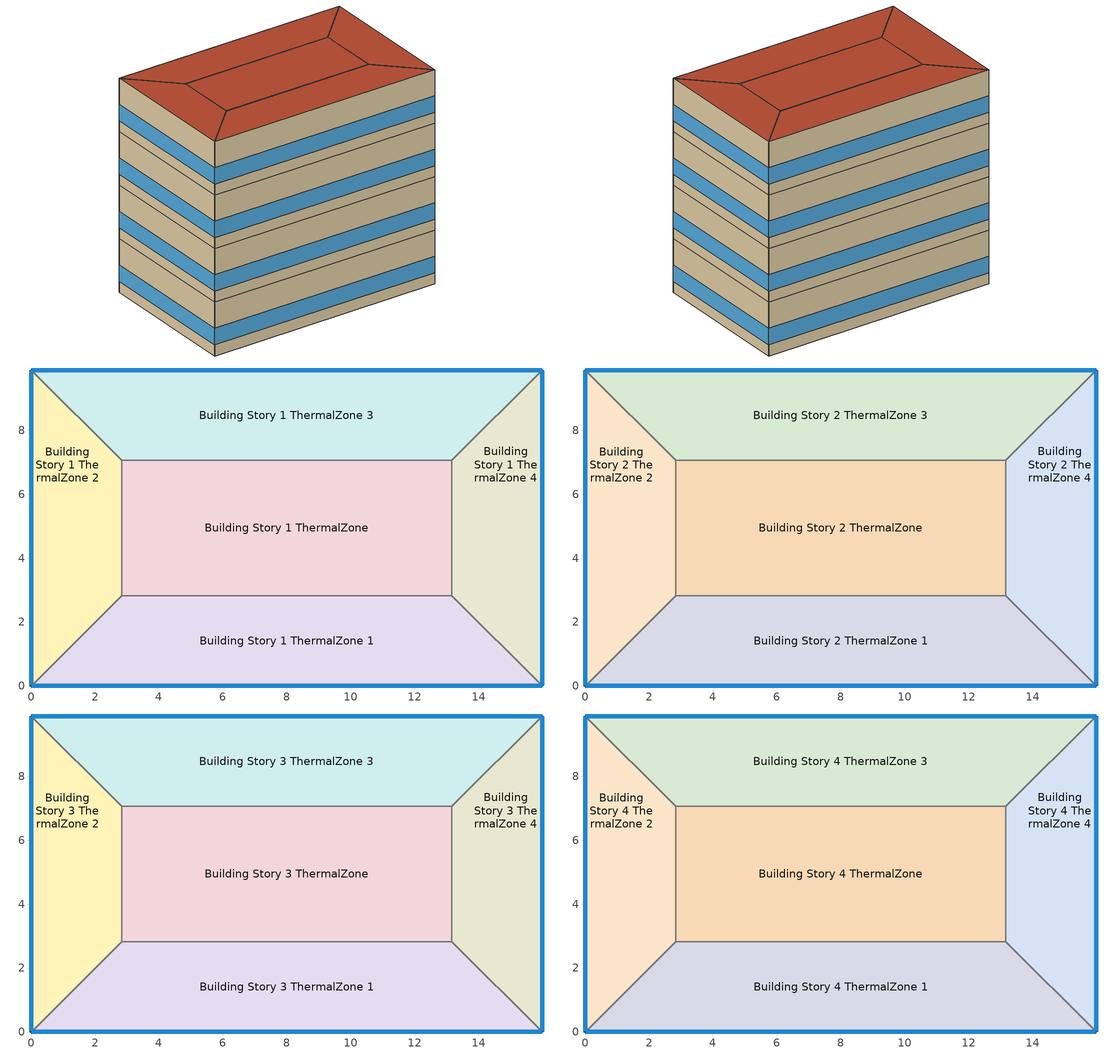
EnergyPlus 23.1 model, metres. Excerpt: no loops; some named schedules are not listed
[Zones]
Building Story 1 ThermalZone
 floor ground (Typical Insulated Carpeted 8in Slab Floor): 13.16,2.83 2.83,2.83 2.83,7.06 13.16,7.06 z0
 wall adiabatic (Typical Interior Wall): 2.83,2.83 13.16,2.83 13.16,7.06 2.83,7.06 2.83,2.83 z0:3.6
 ceiling adiabatic (Typical Interior Floor): 13.16,7.06 2.83,7.06 2.83,2.83 13.16,2.83 z3.6
Building Story 1 ThermalZone 1
 floor ground (Typical Insulated Carpeted 8in Slab Floor): 15.99,0 0,0 2.83,2.83 13.16,2.83 z0
 wall outside (Typical Insulated Steel Framed Exterior Wall R-12.99): 0,0 15.99,0 z0:3.6
 wall adiabatic (Typical Interior Wall): 15.99,0 13.16,2.83 2.83,2.83 0,0 z0:3.6
 window (U 0.55 SHGC 0.25): 0.03,0 15.97,0 z0.76:1.85
 ceiling adiabatic (Typical Interior Ceiling): 13.16,2.83 2.83,2.83 0,0 15.99,0 z3.6
Building Story 1 ThermalZone 2
 floor ground (Typical Insulated Carpeted 8in Slab Floor): 0,0 0,9.88 2.83,7.06 2.83,2.83 z0
 wall outside (Typical Insulated Steel Framed Exterior Wall R-12.99): 0,9.88 0,0 z0:3.6
 wall adiabatic (Typical Interior Wall): 0,0 2.83,2.83 2.83,7.06 0,9.88 z0:3.6
 window (U 0.55 SHGC 0.25): 0,9.86 0,0.03 z0.76:1.85
 ceiling adiabatic (Typical Interior Ceiling): 2.83,2.83 2.83,7.06 0,9.88 0,0 z3.6
Building Story 1 ThermalZone 3
 floor ground (Typical Insulated Carpeted 8in Slab Floor): 0,9.88 15.99,9.88 13.16,7.06 2.83,7.06 z0
 wall outside (Typical Insulated Steel Framed Exterior Wall R-12.99): 15.99,9.88 0,9.88 z0:3.6
 wall adiabatic (Typical Interior Wall): 0,9.88 2.83,7.06 13.16,7.06 15.99,9.88 z0:3.6
 window (U 0.55 SHGC 0.25): 15.97,9.88 0.03,9.88 z0.76:1.85
 ceiling adiabatic (Typical Interior Ceiling): 2.83,7.06 13.16,7.06 15.99,9.88 0,9.88 z3.6
Building Story 1 ThermalZone 4
 floor ground (Typical Insulated Carpeted 8in Slab Floor): 15.99,9.88 15.99,0 13.16,2.83 13.16,7.06 z0
 wall outside (Typical Insulated Steel Framed Exterior Wall R-12.99): 15.99,0 15.99,9.88 z0:3.6
 wall adiabatic (Typical Interior Wall): 15.99,9.88 13.16,7.06 13.16,2.83 15.99,0 z0:3.6
 window (U 0.55 SHGC 0.25): 15.99,0.03 15.99,9.86 z0.76:1.85
 ceiling adiabatic (Typical Interior Ceiling): 13.16,7.06 13.16,2.83 15.99,0 15.99,9.88 z3.6
Building Story 2 ThermalZone
 floor adiabatic (Typical Interior Floor): 13.16,2.83 2.83,2.83 2.83,7.06 13.16,7.06 z3.6
 wall adiabatic (Typical Interior Wall): 2.83,2.83 13.16,2.83 13.16,7.06 2.83,7.06 2.83,2.83 z3.6:7.2
 ceiling adiabatic (Typical Interior Ceiling): 13.16,7.06 2.83,7.06 2.83,2.83 13.16,2.83 z7.2
Building Story 2 ThermalZone 1
 floor adiabatic (Typical Interior Ceiling): 15.99,0 0,0 2.83,2.83 13.16,2.83 z3.6
 wall outside (Typical Insulated Steel Framed Exterior Wall R-12.99): 0,0 15.99,0 z3.6:7.2
 wall adiabatic (Typical Interior Wall): 15.99,0 13.16,2.83 2.83,2.83 0,0 z3.6:7.2
 window (U 0.55 SHGC 0.25): 0.03,0 15.97,0 z4.36:5.45
 ceiling adiabatic (Typical Interior Ceiling): 13.16,2.83 2.83,2.83 0,0 15.99,0 z7.2
Building Story 2 ThermalZone 2
 floor adiabatic (Typical Interior Ceiling): 0,0 0,9.88 2.83,7.06 2.83,2.83 z3.6
 wall outside (Typical Insulated Steel Framed Exterior Wall R-12.99): 0,9.88 0,0 z3.6:7.2
 wall adiabatic (Typical Interior Wall): 0,0 2.83,2.83 2.83,7.06 0,9.88 z3.6:7.2
 window (U 0.55 SHGC 0.25): 0,9.86 0,0.03 z4.36:5.45
 ceiling adiabatic (Typical Interior Ceiling): 2.83,2.83 2.83,7.06 0,9.88 0,0 z7.2
Building Story 2 ThermalZone 3
 floor adiabatic (Typical Interior Ceiling): 0,9.88 15.99,9.88 13.16,7.06 2.83,7.06 z3.6
 wall outside (Typical Insulated Steel Framed Exterior Wall R-12.99): 15.99,9.88 0,9.88 z3.6:7.2
 wall adiabatic (Typical Interior Wall): 0,9.88 2.83,7.06 13.16,7.06 15.99,9.88 z3.6:7.2
 window (U 0.55 SHGC 0.25): 15.97,9.88 0.03,9.88 z4.36:5.45
 ceiling adiabatic (Typical Interior Ceiling): 2.83,7.06 13.16,7.06 15.99,9.88 0,9.88 z7.2
Building Story 2 ThermalZone 4
 floor adiabatic (Typical Interior Ceiling): 15.99,9.88 15.99,0 13.16,2.83 13.16,7.06 z3.6
 wall outside (Typical Insulated Steel Framed Exterior Wall R-12.99): 15.99,0 15.99,9.88 z3.6:7.2
 wall adiabatic (Typical Interior Wall): 15.99,9.88 13.16,7.06 13.16,2.83 15.99,0 z3.6:7.2
 window (U 0.55 SHGC 0.25): 15.99,0.03 15.99,9.86 z4.36:5.45
 ceiling adiabatic (Typical Interior Ceiling): 13.16,7.06 13.16,2.83 15.99,0 15.99,9.88 z7.2
Building Story 3 ThermalZone
 floor adiabatic (Typical Interior Ceiling): 13.16,2.83 2.83,2.83 2.83,7.06 13.16,7.06 z7.2
 wall adiabatic (Typical Interior Wall): 2.83,2.83 13.16,2.83 13.16,7.06 2.83,7.06 2.83,2.83 z7.2:10.8
 ceiling adiabatic (Typical Interior Ceiling): 13.16,7.06 2.83,7.06 2.83,2.83 13.16,2.83 z10.8
Building Story 3 ThermalZone 1
 floor adiabatic (Typical Interior Ceiling): 15.99,0 0,0 2.83,2.83 13.16,2.83 z7.2
 wall outside (Typical Insulated Steel Framed Exterior Wall R-12.99): 0,0 15.99,0 z7.2:10.8
 wall adiabatic (Typical Interior Wall): 15.99,0 13.16,2.83 2.83,2.83 0,0 z7.2:10.8
 window (U 0.55 SHGC 0.25): 0.03,0 15.97,0 z7.96:9.05
 ceiling adiabatic (Typical Interior Ceiling): 13.16,2.83 2.83,2.83 0,0 15.99,0 z10.8
Building Story 3 ThermalZone 2
 floor adiabatic (Typical Interior Ceiling): 0,0 0,9.88 2.83,7.06 2.83,2.83 z7.2
 wall outside (Typical Insulated Steel Framed Exterior Wall R-12.99): 0,9.88 0,0 z7.2:10.8
 wall adiabatic (Typical Interior Wall): 0,0 2.83,2.83 2.83,7.06 0,9.88 z7.2:10.8
 window (U 0.55 SHGC 0.25): 0,9.86 0,0.03 z7.96:9.05
 ceiling adiabatic (Typical Interior Floor): 2.83,2.83 2.83,7.06 0,9.88 0,0 z10.8
Building Story 3 ThermalZone 3
 floor adiabatic (Typical Interior Ceiling): 0,9.88 15.99,9.88 13.16,7.06 2.83,7.06 z7.2
 wall outside (Typical Insulated Steel Framed Exterior Wall R-12.99): 15.99,9.88 0,9.88 z7.2:10.8
 wall adiabatic (Typical Interior Wall): 0,9.88 2.83,7.06 13.16,7.06 15.99,9.88 z7.2:10.8
 window (U 0.55 SHGC 0.25): 15.97,9.88 0.03,9.88 z7.96:9.05
 ceiling adiabatic (Typical Interior Floor): 2.83,7.06 13.16,7.06 15.99,9.88 0,9.88 z10.8
Building Story 3 ThermalZone 4
 floor adiabatic (Typical Interior Ceiling): 15.99,9.88 15.99,0 13.16,2.83 13.16,7.06 z7.2
 wall outside (Typical Insulated Steel Framed Exterior Wall R-12.99): 15.99,0 15.99,9.88 z7.2:10.8
 wall adiabatic (Typical Interior Wall): 15.99,9.88 13.16,7.06 13.16,2.83 15.99,0 z7.2:10.8
 window (U 0.55 SHGC 0.25): 15.99,0.03 15.99,9.86 z7.96:9.05
 ceiling adiabatic (Typical Interior Floor): 13.16,7.06 13.16,2.83 15.99,0 15.99,9.88 z10.8
Building Story 4 ThermalZone
 floor adiabatic (Typical Interior Ceiling): 13.16,2.83 2.83,2.83 2.83,7.06 13.16,7.06 z10.8
 wall adiabatic (Typical Interior Wall): 2.83,2.83 13.16,2.83 13.16,7.06 2.83,7.06 2.83,2.83 z10.8:14.4
 roof outside (Typical IEAD Roof - Highly Reflective R-25.64): 13.16,7.06 2.83,7.06 2.83,2.83 13.16,2.83 z14.4
Building Story 4 ThermalZone 1
 floor adiabatic (Typical Interior Ceiling): 15.99,0 0,0 2.83,2.83 13.16,2.83 z10.8
 wall outside (Typical Insulated Steel Framed Exterior Wall R-12.99): 0,0 15.99,0 z10.8:14.4
 wall adiabatic (Typical Interior Wall): 15.99,0 13.16,2.83 2.83,2.83 0,0 z10.8:14.4
 window (U 0.55 SHGC 0.25): 0.03,0 15.97,0 z11.56:12.65
 roof outside (Typical IEAD Roof - Highly Reflective R-25.64): 13.16,2.83 2.83,2.83 0,0 15.99,0 z14.4
Building Story 4 ThermalZone 2
 floor adiabatic (Typical Interior Floor): 0,0 0,9.88 2.83,7.06 2.83,2.83 z10.8
 wall outside (Typical Insulated Steel Framed Exterior Wall R-12.99): 0,9.88 0,0 z10.8:14.4
 wall adiabatic (Typical Interior Wall): 0,0 2.83,2.83 2.83,7.06 0,9.88 z10.8:14.4
 window (U 0.55 SHGC 0.25): 0,9.86 0,0.03 z11.56:12.65
 roof outside (Typical IEAD Roof - Highly Reflective R-25.64): 2.83,2.83 2.83,7.06 0,9.88 0,0 z14.4
Building Story 4 ThermalZone 3
 floor adiabatic (Typical Interior Floor): 0,9.88 15.99,9.88 13.16,7.06 2.83,7.06 z10.8
 wall outside (Typical Insulated Steel Framed Exterior Wall R-12.99): 15.99,9.88 0,9.88 z10.8:14.4
 wall adiabatic (Typical Interior Wall): 0,9.88 2.83,7.06 13.16,7.06 15.99,9.88 z10.8:14.4
 window (U 0.55 SHGC 0.25): 15.97,9.88 0.03,9.88 z11.56:12.65
 roof outside (Typical IEAD Roof - Highly Reflective R-25.64): 2.83,7.06 13.16,7.06 15.99,9.88 0,9.88 z14.4
Building Story 4 ThermalZone 4
 floor adiabatic (Typical Interior Floor): 15.99,9.88 15.99,0 13.16,2.83 13.16,7.06 z10.8
 wall outside (Typical Insulated Steel Framed Exterior Wall R-12.99): 15.99,0 15.99,9.88 z10.8:14.4
 wall adiabatic (Typical Interior Wall): 15.99,9.88 13.16,7.06 13.16,2.83 15.99,0 z10.8:14.4
 window (U 0.55 SHGC 0.25): 15.99,0.03 15.99,9.86 z11.56:12.65
 roof outside (Typical IEAD Roof - Highly Reflective R-25.64): 13.16,7.06 13.16,2.83 15.99,0 15.99,9.88 z14.4
[Building]
bld_27: Terrain=City
[Site:Location]
Jack Northrop Fld H_CA_USA: Latitude {deg}=41.3153; Longitude {deg}=-105.582; Time Zone {hr}=-8; Elevation {m}=21
[Site:GroundTemperature:FCfactorMethod]
18.8, 14.3, 13.6, 13.2, 13.3, 12.6, 15.3, 15.6, 17.7, 19.4, 19.7, 18.5
[Site:WaterMainsTemperature]
Calculation Method=Correlation; Annual Average Outdoor Air Temperature {C}=8.96667; Maximum Difference In Monthly Average Outdoor Air Temperatures {deltaC}=26.2
[SizingPeriod:DesignDay] Day of Month=21; Dry-Bulb Temperature Range Modifier Type=DefaultMultipliers; Humidity Condition Type=Wetbulb; Barometric Pressure {Pa}=98769; Rain Indicator=No; Snow Indicator=No; Daylight Saving Time Indicator=No; Begin Environment Reset Mode=FullResetAtBeginEnvironment
Name | Month | Day Type | Maximum Dry-Bulb Temperature {C} | Daily Dry-Bulb Temperature Range {deltaC} | Wetbulb or DewPoint at Maximum Dry-Bulb {C} | Wind Speed {m/s} | Wind Direction {deg} | Solar Model Indicator | ASHRAE Clear Sky Optical Depth for Beam Irradiance (taub) | ASHRAE Clear Sky Optical Depth for Diffuse Irradiance (taud) | Sky Clearness
Buffalo Niagara Intl Ap Ann Clg .4% Condns DB=>MWB 1 | 7 | SummerDesignDay | 30.3 | 9.3 | 21.8 | 5.7 | 240 | ASHRAETau | 0.462 | 2.001
Buffalo Niagara Intl Ap Ann Clg .4% Condns WB=>MDB 1 | 7 | SummerDesignDay | 27.8 | 9.3 | 23.8 | 5.7 | 240 | ASHRAETau | 0.462 | 2.001
Buffalo Niagara Intl Ap Ann Htg 99.6% Condns DB 1 | 1 | WinterDesignDay | -16.3 | 0 | -16.3 | 5.1 | 270 | ASHRAEClearSky |  |  | 0
[Material]
Name | Roughness | Thickness {m} | Conductivity {W/m-K} | Density {kg/m3} | Specific Heat {J/kg-K} | Thermal Absorptance | Solar Absorptance | Visible Absorptance
100mm Normalweight concrete floor | MediumRough | 0.1016 | 2.31045 | 2322 | 832.557 | 0.9 | 0.7 | 0.7
25mm Stucco | Smooth | 0.0254 | 0.72 | 1856 | 840 | 0.9 | 0.7 | 0.7
5/8 in. Gypsum Board | MediumSmooth | 0.0159 | 0.16 | 800 | 1090 | 0.9 | 0.7 | 0.7
8 in. Normalweight Concrete Floor | MediumRough | 0.2032 | 2.31 | 2322 | 832 | 0.9 | 0.7 | 0.7
G01 13mm gypsum board | Smooth | 0.0127 | 0.160031 | 800.001 | 1090.73 | 0.9 | 0.7 | 0.5
Metal Roof Surface | Smooth | 0.0008 | 45.28 | 7824 | 500 | 0.9 | 0.7 | 0.7
Roof Membrane - Highly Reflective | VeryRough | 0.0095 | 0.16 | 1121.29 | 1460 | 0.75 | 0.45 | 0.7
Std Wood 6inch 1; Std Wood 6inch 2 | MediumSmooth | 0.15 | 0.12 | 540 | 1210 | 0.9 | 0.7 | 0.7
[Material:NoMass] Roughness=Smooth; Thermal Absorptance=0.9; Solar Absorptance=0.7
Name | Thermal Resistance {m2-K/W} | Visible Absorptance
CP02 CARPET PAD; Typical Carpet Pad | 0.21648 | 0.8
Typical Insulation R-10.81 | 1.90342 | 0.7
Typical Insulation R-24.52 | 4.31889 | 0.7
[WindowMaterial:Gas]
Gap_1_W_0_0032: Gas Type=Air; Thickness {m}=0.0032
[WindowMaterial:Glazing] Optical Data Type=SpectralAverage; Infrared Transmittance at Normal Incidence=0; Back Side Infrared Hemispherical Emissivity=0.84; Conductivity {W/m-K}=1; Dirt Correction Factor for Solar and Visible Transmittance=1; Solar Diffusing=No
Name | Thickness {m} | Solar Transmittance at Normal Incidence | Front Side Solar Reflectance at Normal Incidence | Back Side Solar Reflectance at Normal Incidence | Visible Transmittance at Normal Incidence | Front Side Visible Reflectance at Normal Incidence | Back Side Visible Reflectance at Normal Incidence | Front Side Infrared Hemispherical Emissivity
Glass_2022F_LayerAvg | 0.0039 | 0.355897 | 0.394095 | 0.265645 | 0.677694 | 0.042734 | 0.05547 | 0.046
Glass_2175_LayerAvg | 0.0086 | 0.167758 | 0.217606 | 0.437978 | 0.416044 | 0.078729 | 0.10654 | 0.84
[Construction]
InteriorFurnishings 1: Std Wood 6inch 1
InteriorFurnishings 2: Std Wood 6inch 2
Typical IEAD Roof - Highly Reflective R-25.64: Roof Membrane - Highly Reflective, Typical Insulation R-24.52, Metal Roof Surface
Typical Insulated Carpeted 8in Slab Floor: 8 in. Normalweight Concrete Floor, Typical Carpet Pad
Typical Insulated Steel Framed Exterior Wall R-12.99: 25mm Stucco, 5/8 in. Gypsum Board, Typical Insulation R-10.81, 5/8 in. Gypsum Board
Typical Interior Ceiling: CP02 CARPET PAD, 100mm Normalweight concrete floor
Typical Interior Floor: 100mm Normalweight concrete floor, CP02 CARPET PAD
Typical Interior Wall: G01 13mm gypsum board, G01 13mm gypsum board
U 0.55 SHGC 0.25: Glass_2175_LayerAvg, Gap_1_W_0_0032, Glass_2022F_LayerAvg
[Zone] Multiplier=1; Part of Total Floor Area=Yes
Building Story 1 ThermalZone; Building Story 1 ThermalZone 1; Building Story 1 ThermalZone 2; Building Story 1 ThermalZone 3; Building Story 1 ThermalZone 4; Building Story 2 ThermalZone; Building Story 2 ThermalZone 1; Building Story 2 ThermalZone 2; Building Story 2 ThermalZone 3; Building Story 2 ThermalZone 4; Building Story 3 ThermalZone; Building Story 3 ThermalZone 1; Building Story 3 ThermalZone 2; Building Story 3 ThermalZone 3; Building Story 3 ThermalZone 4; Building Story 4 ThermalZone; Building Story 4 ThermalZone 1; Building Story 4 ThermalZone 2; Building Story 4 ThermalZone 3; Building Story 4 ThermalZone 4
[Space]
Name | Zone | Space Type
Building Story 1 Space | Building Story 1 ThermalZone | Story Ground Blended Space Type
Building Story 1 Space 1 | Building Story 1 ThermalZone 1 | Story Ground Blended Space Type
Building Story 1 Space 2 | Building Story 1 ThermalZone 2 | Story Ground Blended Space Type
Building Story 1 Space 3 | Building Story 1 ThermalZone 3 | Story Ground Blended Space Type
Building Story 1 Space 4 | Building Story 1 ThermalZone 4 | Story Ground Blended Space Type
Building Story 2 Space | Building Story 2 ThermalZone | Story Mid Blended Space Type
Building Story 2 Space 1 | Building Story 2 ThermalZone 1 | Story Mid Blended Space Type
Building Story 2 Space 2 | Building Story 2 ThermalZone 2 | Story Mid Blended Space Type
Building Story 2 Space 3 | Building Story 2 ThermalZone 3 | Story Mid Blended Space Type
Building Story 2 Space 4 | Building Story 2 ThermalZone 4 | Story Mid Blended Space Type
Building Story 3 Space | Building Story 3 ThermalZone | Story Mid2 Blended Space Type
Building Story 3 Space 1 | Building Story 3 ThermalZone 1 | Story Mid2 Blended Space Type
Building Story 3 Space 2 | Building Story 3 ThermalZone 2 | Story Mid2 Blended Space Type
Building Story 3 Space 3 | Building Story 3 ThermalZone 3 | Story Mid2 Blended Space Type
Building Story 3 Space 4 | Building Story 3 ThermalZone 4 | Story Mid2 Blended Space Type
Building Story 4 Space | Building Story 4 ThermalZone | Story Top Blended Space Type
Building Story 4 Space 1 | Building Story 4 ThermalZone 1 | Story Top Blended Space Type
Building Story 4 Space 2 | Building Story 4 ThermalZone 2 | Story Top Blended Space Type
Building Story 4 Space 3 | Building Story 4 ThermalZone 3 | Story Top Blended Space Type
Building Story 4 Space 4 | Building Story 4 ThermalZone 4 | Story Top Blended Space Type
[SpaceList]
Story Ground Blended Space Type: Building Story 1 Space 2, Building Story 1 Space 4, Building Story 1 Space, Building Story 1 Space 1, Building Story 1 Space 3
Story Mid Blended Space Type: Building Story 2 Space, Building Story 2 Space 1, Building Story 2 Space 2, Building Story 2 Space 3, Building Story 2 Space 4
Story Mid2 Blended Space Type: Building Story 3 Space 2, Building Story 3 Space 3, Building Story 3 Space, Building Story 3 Space 4, Building Story 3 Space 1
Story Top Blended Space Type: Building Story 4 Space 4, Building Story 4 Space 2, Building Story 4 Space 1, Building Story 4 Space, Building Story 4 Space 3
[InternalMass]
Name | Construction | Zone or ZoneList | Space or SpaceList | Surface Area {m2}
Building Story 1 Space 2 SecondarySchool Auditorium  - Story Ground Mass | InteriorFurnishings 1 | Building Story 1 ThermalZone 2 | Building Story 1 Space 2 | 4.82803
Building Story 1 Space 4 SecondarySchool Auditorium  - Story Ground Mass | InteriorFurnishings 1 | Building Story 1 ThermalZone 4 | Building Story 1 Space 4 | 4.82803
Building Story 1 Space SecondarySchool Auditorium  - Story Ground Mass | InteriorFurnishings 1 | Building Story 1 ThermalZone | Building Story 1 Space | 10.5709
Building Story 1 Space 1 SecondarySchool Auditorium  - Story Ground Mass | InteriorFurnishings 1 | Building Story 1 ThermalZone 1 | Building Story 1 Space 1 | 9.0079
Building Story 1 Space 3 SecondarySchool Auditorium  - Story Ground Mass | InteriorFurnishings 1 | Building Story 1 ThermalZone 3 | Building Story 1 Space 3 | 9.0079
Building Story 1 Space 2 SecondarySchool Cafeteria  - Story Ground Mass | InteriorFurnishings 1 | Building Story 1 ThermalZone 2 | Building Story 1 Space 2 | 3.05584
Building Story 1 Space 4 SecondarySchool Cafeteria  - Story Ground Mass | InteriorFurnishings 1 | Building Story 1 ThermalZone 4 | Building Story 1 Space 4 | 3.05584
Building Story 1 Space SecondarySchool Cafeteria  - Story Ground Mass | InteriorFurnishings 1 | Building Story 1 ThermalZone | Building Story 1 Space | 6.69072
Building Story 1 Space 1 SecondarySchool Cafeteria  - Story Ground Mass | InteriorFurnishings 1 | Building Story 1 ThermalZone 1 | Building Story 1 Space 1 | 5.70143
Building Story 1 Space 3 SecondarySchool Cafeteria  - Story Ground Mass | InteriorFurnishings 1 | Building Story 1 ThermalZone 3 | Building Story 1 Space 3 | 5.70143
Building Story 1 Space 2 SecondarySchool ComputerRoom  - Story Ground Mass | InteriorFurnishings 1 | Building Story 1 ThermalZone 2 | Building Story 1 Space 2 | 4.66518
Building Story 1 Space 4 SecondarySchool ComputerRoom  - Story Ground Mass | InteriorFurnishings 1 | Building Story 1 ThermalZone 4 | Building Story 1 Space 4 | 4.66518
Building Story 1 Space SecondarySchool ComputerRoom  - Story Ground Mass | InteriorFurnishings 1 | Building Story 1 ThermalZone | Building Story 1 Space | 10.2144
Building Story 1 Space 1 SecondarySchool ComputerRoom  - Story Ground Mass | InteriorFurnishings 1 | Building Story 1 ThermalZone 1 | Building Story 1 Space 1 | 8.70406
Building Story 1 Space 3 SecondarySchool ComputerRoom  - Story Ground Mass | InteriorFurnishings 1 | Building Story 1 ThermalZone 3 | Building Story 1 Space 3 | 8.70406
Building Story 1 Space 2 SecondarySchool Gym  - Story Ground Mass | InteriorFurnishings 1 | Building Story 1 ThermalZone 2 | Building Story 1 Space 2 | 9.55707
Building Story 1 Space 4 SecondarySchool Gym  - Story Ground Mass | InteriorFurnishings 1 | Building Story 1 ThermalZone 4 | Building Story 1 Space 4 | 9.55707
Building Story 1 Space SecondarySchool Gym  - Story Ground Mass | InteriorFurnishings 1 | Building Story 1 ThermalZone | Building Story 1 Space | 20.9251
Building Story 1 Space 1 SecondarySchool Gym  - Story Ground Mass | InteriorFurnishings 1 | Building Story 1 ThermalZone 1 | Building Story 1 Space 1 | 17.8311
Building Story 1 Space 3 SecondarySchool Gym  - Story Ground Mass | InteriorFurnishings 1 | Building Story 1 ThermalZone 3 | Building Story 1 Space 3 | 17.8311
Building Story 1 Space 2 SecondarySchool Kitchen  - Story Ground Mass | InteriorFurnishings 1 | Building Story 1 ThermalZone 2 | Building Story 1 Space 2 | 1.05374
Building Story 1 Space 4 SecondarySchool Kitchen  - Story Ground Mass | InteriorFurnishings 1 | Building Story 1 ThermalZone 4 | Building Story 1 Space 4 | 1.05374
Building Story 1 Space SecondarySchool Kitchen  - Story Ground Mass | InteriorFurnishings 1 | Building Story 1 ThermalZone | Building Story 1 Space | 2.30714
Building Story 1 Space 1 SecondarySchool Kitchen  - Story Ground Mass | InteriorFurnishings 1 | Building Story 1 ThermalZone 1 | Building Story 1 Space 1 | 1.96601
Building Story 1 Space 3 SecondarySchool Kitchen  - Story Ground Mass | InteriorFurnishings 1 | Building Story 1 ThermalZone 3 | Building Story 1 Space 3 | 1.96601
Building Story 1 Space 2 SecondarySchool Library  - Story Ground Mass | InteriorFurnishings 1 | Building Story 1 ThermalZone 2 | Building Story 1 Space 2 | 4.10957
Building Story 1 Space 4 SecondarySchool Library  - Story Ground Mass | InteriorFurnishings 1 | Building Story 1 ThermalZone 4 | Building Story 1 Space 4 | 4.10957
Building Story 1 Space SecondarySchool Library  - Story Ground Mass | InteriorFurnishings 1 | Building Story 1 ThermalZone | Building Story 1 Space | 8.99786
Building Story 1 Space 1 SecondarySchool Library  - Story Ground Mass | InteriorFurnishings 1 | Building Story 1 ThermalZone 1 | Building Story 1 Space 1 | 7.66744
Building Story 1 Space 3 SecondarySchool Library  - Story Ground Mass | InteriorFurnishings 1 | Building Story 1 ThermalZone 3 | Building Story 1 Space 3 | 7.66744
Building Story 1 Space 2 SecondarySchool Lobby  - Story Ground Mass; Building Story 1 Space 2 SecondarySchool Restroom  - Story Ground Mass | InteriorFurnishings 1 | Building Story 1 ThermalZone 2 | Building Story 1 Space 2 | 2.05
Building Story 1 Space 4 SecondarySchool Lobby  - Story Ground Mass; Building Story 1 Space 4 SecondarySchool Restroom  - Story Ground Mass | InteriorFurnishings 1 | Building Story 1 ThermalZone 4 | Building Story 1 Space 4 | 2.05
Building Story 1 Space SecondarySchool Lobby  - Story Ground Mass; Building Story 1 Space SecondarySchool Restroom  - Story Ground Mass | InteriorFurnishings 1 | Building Story 1 ThermalZone | Building Story 1 Space | 4.48844
Building Story 1 Space 1 SecondarySchool Lobby  - Story Ground Mass; Building Story 1 Space 1 SecondarySchool Restroom  - Story Ground Mass | InteriorFurnishings 1 | Building Story 1 ThermalZone 1 | Building Story 1 Space 1 | 3.82478
Building Story 1 Space 3 SecondarySchool Lobby  - Story Ground Mass; Building Story 1 Space 3 SecondarySchool Restroom  - Story Ground Mass | InteriorFurnishings 1 | Building Story 1 ThermalZone 3 | Building Story 1 Space 3 | 3.82478
Building Story 1 Space 2 SecondarySchool Mechanical  - Story Ground Mass | InteriorFurnishings 1 | Building Story 1 ThermalZone 2 | Building Story 1 Space 2 | 3.34322
Building Story 1 Space 4 SecondarySchool Mechanical  - Story Ground Mass | InteriorFurnishings 1 | Building Story 1 ThermalZone 4 | Building Story 1 Space 4 | 3.34322
Building Story 1 Space SecondarySchool Mechanical  - Story Ground Mass | InteriorFurnishings 1 | Building Story 1 ThermalZone | Building Story 1 Space | 7.31994
Building Story 1 Space 1 SecondarySchool Mechanical  - Story Ground Mass | InteriorFurnishings 1 | Building Story 1 ThermalZone 1 | Building Story 1 Space 1 | 6.23761
Building Story 1 Space 3 SecondarySchool Mechanical  - Story Ground Mass | InteriorFurnishings 1 | Building Story 1 ThermalZone 3 | Building Story 1 Space 3 | 6.23761
Building Story 1 Space 2 SecondarySchool Office  - Story Ground Mass | InteriorFurnishings 1 | Building Story 1 ThermalZone 2 | Building Story 1 Space 2 | 5.20163
Building Story 1 Space 4 SecondarySchool Office  - Story Ground Mass | InteriorFurnishings 1 | Building Story 1 ThermalZone 4 | Building Story 1 Space 4 | 5.20163
Building Story 1 Space SecondarySchool Office  - Story Ground Mass | InteriorFurnishings 1 | Building Story 1 ThermalZone | Building Story 1 Space | 11.3889
Building Story 1 Space 1 SecondarySchool Office  - Story Ground Mass | InteriorFurnishings 1 | Building Story 1 ThermalZone 1 | Building Story 1 Space 1 | 9.70494
Building Story 1 Space 3 SecondarySchool Office  - Story Ground Mass | InteriorFurnishings 1 | Building Story 1 ThermalZone 3 | Building Story 1 Space 3 | 9.70494
Building Story 1 Space Mass | InteriorFurnishings 2 | Building Story 1 ThermalZone | Building Story 1 Space | 87.3918
Building Story 1 Space 1 Mass | InteriorFurnishings 2 | Building Story 1 ThermalZone 1 | Building Story 1 Space 1 | 74.4701
Building Story 1 Space 2 Mass | InteriorFurnishings 2 | Building Story 1 ThermalZone 2 | Building Story 1 Space 2 | 39.9143
Building Story 1 Space 3 Mass | InteriorFurnishings 2 | Building Story 1 ThermalZone 3 | Building Story 1 Space 3 | 74.47
Building Story 1 Space 4 Mass | InteriorFurnishings 2 | Building Story 1 ThermalZone 4 | Building Story 1 Space 4 | 39.9143
Building Story 2 Space SecondarySchool Classroom A  - Story Mid Mass; Building Story 2 Space SecondarySchool Classroom C  - Story Mid Mass | InteriorFurnishings 1 | Building Story 2 ThermalZone | Building Story 2 Space | 21.64
Building Story 2 Space 1 SecondarySchool Classroom A  - Story Mid Mass; Building Story 2 Space 1 SecondarySchool Classroom C  - Story Mid Mass | InteriorFurnishings 1 | Building Story 2 ThermalZone 1 | Building Story 2 Space 1 | 18.4403
Building Story 2 Space 2 SecondarySchool Classroom A  - Story Mid Mass; Building Story 2 Space 2 SecondarySchool Classroom C  - Story Mid Mass | InteriorFurnishings 1 | Building Story 2 ThermalZone 2 | Building Story 2 Space 2 | 9.88358
Building Story 2 Space 3 SecondarySchool Classroom A  - Story Mid Mass; Building Story 2 Space 3 SecondarySchool Classroom C  - Story Mid Mass | InteriorFurnishings 1 | Building Story 2 ThermalZone 3 | Building Story 2 Space 3 | 18.4403
Building Story 2 Space 4 SecondarySchool Classroom A  - Story Mid Mass; Building Story 2 Space 4 SecondarySchool Classroom C  - Story Mid Mass | InteriorFurnishings 1 | Building Story 2 ThermalZone 4 | Building Story 2 Space 4 | 9.88358
Building Story 2 Space SecondarySchool Corridor B  - Story Mid Mass | InteriorFurnishings 1 | Building Story 2 ThermalZone | Building Story 2 Space | 30.5137
Building Story 2 Space 1 SecondarySchool Corridor B  - Story Mid Mass | InteriorFurnishings 1 | Building Story 2 ThermalZone 1 | Building Story 2 Space 1 | 26.002
Building Story 2 Space 2 SecondarySchool Corridor B  - Story Mid Mass | InteriorFurnishings 1 | Building Story 2 ThermalZone 2 | Building Story 2 Space 2 | 13.9365
Building Story 2 Space 3 SecondarySchool Corridor B  - Story Mid Mass | InteriorFurnishings 1 | Building Story 2 ThermalZone 3 | Building Story 2 Space 3 | 26.0019
Building Story 2 Space 4 SecondarySchool Corridor B  - Story Mid Mass | InteriorFurnishings 1 | Building Story 2 ThermalZone 4 | Building Story 2 Space 4 | 13.9365
Building Story 2 Space SecondarySchool Gym  - Story Mid Mass | InteriorFurnishings 1 | Building Story 2 ThermalZone | Building Story 2 Space | 13.5982
Building Story 2 Space 1 SecondarySchool Gym  - Story Mid Mass | InteriorFurnishings 1 | Building Story 2 ThermalZone 1 | Building Story 2 Space 1 | 11.5875
Building Story 2 Space 2 SecondarySchool Gym  - Story Mid Mass | InteriorFurnishings 1 | Building Story 2 ThermalZone 2 | Building Story 2 Space 2 | 6.21066
Building Story 2 Space 3 SecondarySchool Gym  - Story Mid Mass | InteriorFurnishings 1 | Building Story 2 ThermalZone 3 | Building Story 2 Space 3 | 11.5875
Building Story 2 Space 4 SecondarySchool Gym  - Story Mid Mass | InteriorFurnishings 1 | Building Story 2 ThermalZone 4 | Building Story 2 Space 4 | 6.21066
Building Story 2 Space Mass | InteriorFurnishings 2 | Building Story 2 ThermalZone | Building Story 2 Space | 87.3918
Building Story 2 Space 1 Mass | InteriorFurnishings 2 | Building Story 2 ThermalZone 1 | Building Story 2 Space 1 | 74.4701
Building Story 2 Space 2 Mass | InteriorFurnishings 2 | Building Story 2 ThermalZone 2 | Building Story 2 Space 2 | 39.9143
Building Story 2 Space 3 Mass | InteriorFurnishings 2 | Building Story 2 ThermalZone 3 | Building Story 2 Space 3 | 74.47
Building Story 2 Space 4 Mass | InteriorFurnishings 2 | Building Story 2 ThermalZone 4 | Building Story 2 Space 4 | 39.9143
Building Story 3 Space 2 Office WholeBuilding - Md Office  - Story Mid2 Mass | InteriorFurnishings 1 | Building Story 3 ThermalZone 2 | Building Story 3 Space 2 | 23.9486
Building Story 3 Space 3 Office WholeBuilding - Md Office  - Story Mid2 Mass | InteriorFurnishings 1 | Building Story 3 ThermalZone 3 | Building Story 3 Space 3 | 44.682
Building Story 3 Space Office WholeBuilding - Md Office  - Story Mid2 Mass | InteriorFurnishings 1 | Building Story 3 ThermalZone | Building Story 3 Space | 52.4351
Building Story 3 Space 4 Office WholeBuilding - Md Office  - Story Mid2 Mass | InteriorFurnishings 1 | Building Story 3 ThermalZone 4 | Building Story 3 Space 4 | 23.9486
Building Story 3 Space 1 Office WholeBuilding - Md Office  - Story Mid2 Mass | InteriorFurnishings 1 | Building Story 3 ThermalZone 1 | Building Story 3 Space 1 | 44.682
Building Story 3 Space 2 SecondarySchool Classroom A  - Story Mid2 Mass; Building Story 3 Space 2 SecondarySchool Classroom C  - Story Mid2 Mass | InteriorFurnishings 1 | Building Story 3 ThermalZone 2 | Building Story 3 Space 2 | 4.68194
Building Story 3 Space 3 SecondarySchool Classroom A  - Story Mid2 Mass; Building Story 3 Space 3 SecondarySchool Classroom C  - Story Mid2 Mass | InteriorFurnishings 1 | Building Story 3 ThermalZone 3 | Building Story 3 Space 3 | 8.73533
Building Story 3 Space SecondarySchool Classroom A  - Story Mid2 Mass; Building Story 3 Space SecondarySchool Classroom C  - Story Mid2 Mass | InteriorFurnishings 1 | Building Story 3 ThermalZone | Building Story 3 Space | 10.251
Building Story 3 Space 4 SecondarySchool Classroom A  - Story Mid2 Mass; Building Story 3 Space 4 SecondarySchool Classroom C  - Story Mid2 Mass | InteriorFurnishings 1 | Building Story 3 ThermalZone 4 | Building Story 3 Space 4 | 4.68194
Building Story 3 Space 1 SecondarySchool Classroom A  - Story Mid2 Mass; Building Story 3 Space 1 SecondarySchool Classroom C  - Story Mid2 Mass | InteriorFurnishings 1 | Building Story 3 ThermalZone 1 | Building Story 3 Space 1 | 8.73533
Building Story 3 Space 2 SecondarySchool Corridor B  - Story Mid2 Mass | InteriorFurnishings 1 | Building Story 3 ThermalZone 2 | Building Story 3 Space 2 | 6.60183
Building Story 3 Space 3 SecondarySchool Corridor B  - Story Mid2 Mass | InteriorFurnishings 1 | Building Story 3 ThermalZone 3 | Building Story 3 Space 3 | 12.3174
Building Story 3 Space SecondarySchool Corridor B  - Story Mid2 Mass | InteriorFurnishings 1 | Building Story 3 ThermalZone | Building Story 3 Space | 14.4546
Building Story 3 Space 4 SecondarySchool Corridor B  - Story Mid2 Mass | InteriorFurnishings 1 | Building Story 3 ThermalZone 4 | Building Story 3 Space 4 | 6.60183
Building Story 3 Space 1 SecondarySchool Corridor B  - Story Mid2 Mass | InteriorFurnishings 1 | Building Story 3 ThermalZone 1 | Building Story 3 Space 1 | 12.3174
Building Story 3 Space Mass | InteriorFurnishings 2 | Building Story 3 ThermalZone | Building Story 3 Space | 87.3918
Building Story 3 Space 1 Mass | InteriorFurnishings 2 | Building Story 3 ThermalZone 1 | Building Story 3 Space 1 | 74.4701
Building Story 3 Space 2 Mass | InteriorFurnishings 2 | Building Story 3 ThermalZone 2 | Building Story 3 Space 2 | 39.9143
Building Story 3 Space 3 Mass | InteriorFurnishings 2 | Building Story 3 ThermalZone 3 | Building Story 3 Space 3 | 74.47
Building Story 3 Space 4 Mass | InteriorFurnishings 2 | Building Story 3 ThermalZone 4 | Building Story 3 Space 4 | 39.9143
Building Story 4 Space 4 Office WholeBuilding - Md Office  - Story Top Mass | InteriorFurnishings 1 | Building Story 4 ThermalZone 4 | Building Story 4 Space 4 | 39.9143
Building Story 4 Space 2 Office WholeBuilding - Md Office  - Story Top Mass | InteriorFurnishings 1 | Building Story 4 ThermalZone 2 | Building Story 4 Space 2 | 39.9143
Building Story 4 Space 1 Office WholeBuilding - Md Office  - Story Top Mass | InteriorFurnishings 1 | Building Story 4 ThermalZone 1 | Building Story 4 Space 1 | 74.4701
Building Story 4 Space Office WholeBuilding - Md Office  - Story Top Mass | InteriorFurnishings 1 | Building Story 4 ThermalZone | Building Story 4 Space | 87.3918
Building Story 4 Space 3 Office WholeBuilding - Md Office  - Story Top Mass | InteriorFurnishings 1 | Building Story 4 ThermalZone 3 | Building Story 4 Space 3 | 74.47
Building Story 4 Space Mass | InteriorFurnishings 2 | Building Story 4 ThermalZone | Building Story 4 Space | 87.3918
Building Story 4 Space 1 Mass | InteriorFurnishings 2 | Building Story 4 ThermalZone 1 | Building Story 4 Space 1 | 74.4701
Building Story 4 Space 2 Mass | InteriorFurnishings 2 | Building Story 4 ThermalZone 2 | Building Story 4 Space 2 | 39.9143
Building Story 4 Space 3 Mass | InteriorFurnishings 2 | Building Story 4 ThermalZone 3 | Building Story 4 Space 3 | 74.47
Building Story 4 Space 4 Mass | InteriorFurnishings 2 | Building Story 4 ThermalZone 4 | Building Story 4 Space 4 | 39.9143
[Lights] Design Level Calculation Method=Watts/Area; Return Air Fraction=0; Fraction Visible=0.2; Fraction Replaceable=1
Name | Zone or ZoneList or Space or SpaceList | Schedule | Watts per Zone Floor Area {W/m2} | Fraction Radiant
SecondarySchool Auditorium Lights 1 | Story Ground Blended Space Type | SchoolSecondary BLDG_LIGHT_SCH_2013 | 0.820262 | 0.37
SecondarySchool Cafeteria Lights 1 | Story Ground Blended Space Type | SchoolSecondary BLDG_LIGHT_SCH_2013 | 0.535655 | 0.37
SecondarySchool ComputerRoom Lights 1 | Story Ground Blended Space Type | SchoolSecondary BLDG_LIGHT_CLASSROOM_SCH_2013 | 1.56003 | 0.37
SecondarySchool Gym Lights 1 | Story Ground Blended Space Type | SchoolSecondary BLDG_LIGHT_GYM_SCH_2013 | 1.85566 | 0.37
SecondarySchool Kitchen Lights 1 | Story Ground Blended Space Type | SchoolSecondary BLDG_LIGHT_SCH_2013 | 0.343842 | 0.37
SecondarySchool Library Lights 1 | Story Ground Blended Space Type | SchoolSecondary BLDG_LIGHT_LIBRARY_SCH_2013 | 1.31882 | 0.37
SecondarySchool Lobby Lights 1 | Story Ground Blended Space Type | SchoolSecondary BLDG_LIGHT_LOBBYFLR1_SCH_2013 | 0.497551 | 0.37
SecondarySchool Mechanical Lights 1 | Story Ground Blended Space Type | SchoolSecondary BLDG_LIGHT_MECHANICAL_SCH_2013 | 0.378666 | 0.37
SecondarySchool Office Lights 1 | Story Ground Blended Space Type | SchoolSecondary BLDG_LIGHT_OFFICE_SCH_2013 | 1.55706 | 0.37
SecondarySchool Restroom Lights 1 | Story Ground Blended Space Type | SchoolSecondary BLDG_LIGHT_BATH_SCH_2013 | 0.541778 | 0.37
SecondarySchool Classroom Lights 1 | Story Mid Blended Space Type | SchoolSecondary BLDG_LIGHT_CLASSROOM_SCH_2013 | 6.61009 | 0.37
SecondarySchool Corridor Lights 1 | Story Mid Blended Space Type | SchoolSecondary BLDG_LIGHT_CORRIDOR_SCH_2013 | 2.48049 | 0.37
SecondarySchool Gym Lights 2 | Story Mid Blended Space Type | SchoolSecondary BLDG_LIGHT_GYM_SCH_2013 | 1.2059 | 0.37
Office WholeBuilding - Md Office Lights 1 | Story Mid2 Blended Space Type | OfficeMedium BLDG_LIGHT_SCH_2013 | 5.29584 | 0.7
SecondarySchool Classroom Lights 2 | Story Mid2 Blended Space Type | SchoolSecondary BLDG_LIGHT_CLASSROOM_SCH_2013 | 3.13126 | 0.37
SecondarySchool Corridor Lights 2 | Story Mid2 Blended Space Type | SchoolSecondary BLDG_LIGHT_CORRIDOR_SCH_2013 | 1.17503 | 0.37
Office WholeBuilding - Md Office Lights 2 | Story Top Blended Space Type | OfficeMedium BLDG_LIGHT_SCH_2013 | 8.82641 | 0.7
[People] Number of People Calculation Method=People/Area; Fraction Radiant=0.3; Enable ASHRAE 55 Comfort Warnings=Yes; Mean Radiant Temperature Calculation Type=ZoneAveraged; Work Efficiency Schedule=Work Efficiency Schedule; Clothing Insulation Schedule=Clothing Schedule; Air Velocity Schedule=Air Velocity Schedule; Thermal Comfort Model 1 Type=Fanger
Name | Zone or ZoneList or Space or SpaceList | Number of People Schedule | People per Floor Area {person/m2} | Activity Level Schedule
SecondarySchool Auditorium People 1 | Story Ground Blended Space Type | SchoolSecondary BLDG_OCC_SCH_Auditorium | 0.1953 | SchoolSecondary ACTIVITY_SCH
SecondarySchool Cafeteria People 1 | Story Ground Blended Space Type | SchoolSecondary BLDG_OCC_SCH_Cafeteria | 0.0824085 | SchoolSecondary ACTIVITY_SCH
SecondarySchool ComputerRoom People 1 | Story Ground Blended Space Type | SchoolSecondary BLDG_OCC_SCH_Extend | 0.044033 | SchoolSecondary ACTIVITY_SCH
SecondarySchool Gym People 1 | Story Ground Blended Space Type | SchoolSecondary BLDG_OCC_SCH_Gym | 0.0773193 | SchoolSecondary ACTIVITY_SCH
SecondarySchool Kitchen People 1 | Story Ground Blended Space Type | SchoolSecondary BLDG_OCC_SCH | 0.00432787 | SchoolSecondary ACTIVITY_SCH
SecondarySchool Library People 1 | Story Ground Blended Space Type | SchoolSecondary BLDG_OCC_SCH | 0.0110825 | SchoolSecondary ACTIVITY_SCH
SecondarySchool Office People 1 | Story Ground Blended Space Type | SchoolSecondary BLDG_OCC_SCH_Offices | 0.00701376 | SchoolSecondary ACTIVITY_SCH
SecondarySchool Classroom People 1 | Story Mid Blended Space Type | SchoolSecondary BLDG_OCC_SCH | 0.186575 | SchoolSecondary ACTIVITY_SCH
SecondarySchool Gym People 2 | Story Mid Blended Space Type | SchoolSecondary BLDG_OCC_SCH_Gym | 0.0502459 | SchoolSecondary ACTIVITY_SCH
Office WholeBuilding - Md Office People 1 | Story Mid2 Blended Space Type | OfficeMedium BLDG_OCC_SCH | 0.0322917 | OfficeMedium ACTIVITY_SCH
SecondarySchool Classroom People 2 | Story Mid2 Blended Space Type | SchoolSecondary BLDG_OCC_SCH | 0.0883824 | SchoolSecondary ACTIVITY_SCH
Office WholeBuilding - Md Office People 2 | Story Top Blended Space Type | OfficeMedium BLDG_OCC_SCH | 0.0538196 | OfficeMedium ACTIVITY_SCH
[ElectricEquipment] Design Level Calculation Method=Watts/Area
Name | Zone or ZoneList or Space or SpaceList | Schedule | Watts per Zone Floor Area {W/m2} | Fraction Radiant | Fraction Latent | Fraction Lost
2 Elevator Fans | Story Ground Blended Space Type | Elevator Schedule 3 | 0.39167 | 0.5
2 Elevator Lift Motors | Story Ground Blended Space Type | Elevator Schedule 1 | 203.125 | 0 | 0 | 1
2 Elevator Lights | Story Ground Blended Space Type | Elevator Schedule 2 | 0.409268 | 0.5
SecondarySchool Auditorium Elec Equip 1 | Story Ground Blended Space Type | SchoolSecondary BLDG_EQUIP_SCH_2013 | 0.598921 | 0.5 | 0 | 0
SecondarySchool Cafeteria Elec Equip 1 | Story Ground Blended Space Type | SchoolSecondary KITCHEN_ELEC_EQUIP_SCH | 5.89221 | 0.5 | 0 | 0
SecondarySchool ComputerRoom Elec Equip 1 | Story Ground Blended Space Type | SchoolSecondary BLDG_EQUIP_SCH_2013 | 2.33752 | 0.5 | 0 | 0
SecondarySchool Gym Elec Equip 1 | Story Ground Blended Space Type | SchoolSecondary BLDG_EQUIP_SCH_2013 | 1.18556 | 0.5 | 0 | 0
SecondarySchool Kitchen Elec Equip 1 | Story Ground Blended Space Type | SchoolSecondary KITCHEN_ELEC_EQUIP_SCH | 5.86805 | 0.3 | 0.25 | 0.2
SecondarySchool Library Elec Equip 1 | Story Ground Blended Space Type | SchoolSecondary BLDG_EQUIP_SCH_2013 | 1.03067 | 0.5 | 0 | 0
SecondarySchool Lobby Elec Equip 1; SecondarySchool Restroom Elec Equip 1 | Story Ground Blended Space Type | SchoolSecondary BLDG_EQUIP_SCH_2013 | 0.204549 | 0.5 | 0 | 0
SecondarySchool Mechanical Elec Equip 1 | Story Ground Blended Space Type | SchoolSecondary BLDG_EQUIP_SCH_2013 | 0.333587 | 0.5 | 0 | 0
SecondarySchool Office Elec Equip 1 | Story Ground Blended Space Type | SchoolSecondary BLDG_EQUIP_SCH_2013 | 1.40275 | 0.5 | 0 | 0
SecondarySchool Classroom Elec Equip 1 | Story Mid Blended Space Type | SchoolSecondary BLDG_EQUIP_SCH_2013 | 4.95224 | 0.5 | 0 | 0
SecondarySchool Corridor Elec Equip 1 | Story Mid Blended Space Type | SchoolSecondary BLDG_EQUIP_SCH_2013 | 1.39058 | 0.5 | 0 | 0
SecondarySchool Gym Elec Equip 2 | Story Mid Blended Space Type | SchoolSecondary BLDG_EQUIP_SCH_2013 | 0.770438 | 0.5 | 0 | 0
Office WholeBuilding - Md Office Elec Equip 1 | Story Mid2 Blended Space Type | OfficeMedium BLDG_EQUIP_SCH_2013 | 4.84376 | 0.5 | 0 | 0
SecondarySchool Classroom Elec Equip 2 | Story Mid2 Blended Space Type | SchoolSecondary BLDG_EQUIP_SCH_2013 | 2.34592 | 0.5 | 0 | 0
SecondarySchool Corridor Elec Equip 2 | Story Mid2 Blended Space Type | SchoolSecondary BLDG_EQUIP_SCH_2013 | 0.658731 | 0.5 | 0 | 0
Office WholeBuilding - Md Office Elec Equip 2 | Story Top Blended Space Type | OfficeMedium BLDG_EQUIP_SCH_2013 | 8.07293 | 0.5 | 0 | 0
[GasEquipment]
SecondarySchool Kitchen Gas Equip 1: Zone or ZoneList or Space or SpaceList=Story Ground Blended Space Type; Schedule=SchoolSecondary KITCHEN_GAS_EQUIP_SCH; Design Level Calculation Method=Watts/Area; Power per Zone Floor Area {W/m2}=44.3139; Fraction Latent=0.1; Fraction Radiant=0.2; Fraction Lost=0.7
[ZoneInfiltration:DesignFlowRate] Schedule=Always On Discrete; Design Flow Rate Calculation Method=Flow/ExteriorArea; Constant Term Coefficient=0; Temperature Term Coefficient=0; Velocity Term Coefficient=0.224; Velocity Squared Term Coefficient=0
Name | Zone or ZoneList or Space or SpaceList | Flow Rate per Exterior Surface Area {m3/s-m2}
SecondarySchool Auditorium  - Story Ground Infiltration | Story Ground Blended Space Type | 4.13374e-05
SecondarySchool Cafeteria  - Story Ground Infiltration | Story Ground Blended Space Type | 2.61639e-05
SecondarySchool ComputerRoom  - Story Ground Infiltration | Story Ground Blended Space Type | 3.9943e-05
SecondarySchool Gym  - Story Ground Infiltration | Story Ground Blended Space Type | 0.000195742
SecondarySchool Kitchen  - Story Ground Infiltration | Story Ground Blended Space Type | 9.02204e-06
SecondarySchool Library  - Story Ground Infiltration | Story Ground Blended Space Type | 3.5186e-05
SecondarySchool Lobby  - Story Ground Infiltration; SecondarySchool Restroom  - Story Ground Infiltration | Story Ground Blended Space Type | 1.7552e-05
SecondarySchool Mechanical  - Story Ground Infiltration | Story Ground Blended Space Type | 2.86245e-05
SecondarySchool Office  - Story Ground Infiltration | Story Ground Blended Space Type | 0.000158451
SecondarySchool Classroom A  - Story Mid Infiltration; SecondarySchool Classroom C  - Story Mid Infiltration | Story Mid Blended Space Type | 0.00017769
SecondarySchool Corridor B  - Story Mid Infiltration | Story Mid Blended Space Type | 4.71038e-05
SecondarySchool Gym  - Story Mid Infiltration | Story Mid Blended Space Type | 0.00016709
Office WholeBuilding - Md Office  - Story Mid2 Infiltration | Story Mid2 Blended Space Type | 0.000318961
SecondarySchool Classroom A  - Story Mid2 Infiltration; SecondarySchool Classroom C  - Story Mid2 Infiltration | Story Mid2 Blended Space Type | 0.000101754
SecondarySchool Corridor B  - Story Mid2 Infiltration | Story Mid2 Blended Space Type | 4.71038e-05
Office WholeBuilding - Md Office  - Story Top Infiltration | Story Top Blended Space Type | 0.000283312
[Daylighting:Controls] Lighting Control Type=Stepped; Minimum Input Power Fraction for Continuous or ContinuousOff Dimming Control=0.3; Minimum Light Output Fraction for Continuous or ContinuousOff Dimming Control=0.2; Number of Stepped Control Steps=3; Probability Lighting will be Reset When Needed in Manual Stepped Control=1; Glare Calculation Azimuth Angle of View Direction Clockwise from Zone y-Axis {deg}=-0; Maximum Allowable Discomfort Glare Index=22
Name | Zone or Space | Glare Calculation Daylighting Reference Point | Daylighting Reference Point 1 | Fraction of Lights Controlled by Reference Point 1 | Illuminance Setpoint at Reference Point 1 {lux} | Daylighting Reference Point 2 | Fraction of Lights Controlled by Reference Point 2 | Illuminance Setpoint at Reference Point 2 {lux}
Building Story 1 ThermalZone 1 DaylightingControls | Building Story 1 ThermalZone 1 | Building Story 1 Space 1 Daylt Sensor 1 | Building Story 1 Space 1 Daylt Sensor 1 | 0.701 | 538 | Building Story 1 Space 1 Daylt Sensor 2 | 0.298 | 538
Building Story 1 ThermalZone 3 DaylightingControls | Building Story 1 ThermalZone 3 | Building Story 1 Space 3 Daylt Sensor 1 | Building Story 1 Space 3 Daylt Sensor 1 | 0.701 | 538 | Building Story 1 Space 3 Daylt Sensor 2 | 0.298 | 538
Building Story 2 ThermalZone 1 DaylightingControls | Building Story 2 ThermalZone 1 | Building Story 2 Space 1 Daylt Sensor 1 | Building Story 2 Space 1 Daylt Sensor 1 | 0.701 | 215 | Building Story 2 Space 1 Daylt Sensor 2 | 0.298 | 215
Building Story 2 ThermalZone 2 DaylightingControls | Building Story 2 ThermalZone 2 | Building Story 2 Space 2 Daylt Sensor 1 | Building Story 2 Space 2 Daylt Sensor 1 | 0.744 | 215
Building Story 2 ThermalZone 3 DaylightingControls | Building Story 2 ThermalZone 3 | Building Story 2 Space 3 Daylt Sensor 1 | Building Story 2 Space 3 Daylt Sensor 1 | 0.701 | 215 | Building Story 2 Space 3 Daylt Sensor 2 | 0.298 | 215
Building Story 2 ThermalZone 4 DaylightingControls | Building Story 2 ThermalZone 4 | Building Story 2 Space 4 Daylt Sensor 1 | Building Story 2 Space 4 Daylt Sensor 1 | 0.744 | 215
Building Story 3 ThermalZone 1 DaylightingControls | Building Story 3 ThermalZone 1 | Building Story 3 Space 1 Daylt Sensor 1 | Building Story 3 Space 1 Daylt Sensor 1 | 0.477 | 377 | Building Story 3 Space 1 Daylt Sensor 2 | 0.096 | 377
Building Story 3 ThermalZone 3 DaylightingControls | Building Story 3 ThermalZone 3 | Building Story 3 Space 3 Daylt Sensor 1 | Building Story 3 Space 3 Daylt Sensor 1 | 0.477 | 377 | Building Story 3 Space 3 Daylt Sensor 2 | 0.096 | 377
Building Story 4 ThermalZone 1 DaylightingControls | Building Story 4 ThermalZone 1 | Building Story 4 Space 1 Daylt Sensor 1 | Building Story 4 Space 1 Daylt Sensor 1 | 0.477 | 377 | Building Story 4 Space 1 Daylt Sensor 2 | 0.096 | 377
Building Story 4 ThermalZone 3 DaylightingControls | Building Story 4 ThermalZone 3 | Building Story 4 Space 3 Daylt Sensor 1 | Building Story 4 Space 3 Daylt Sensor 1 | 0.477 | 377 | Building Story 4 Space 3 Daylt Sensor 2 | 0.096 | 377
[Exterior:Lights] Control Option=AstronomicalClock
Name | Schedule | Design Level {W}
Building Facades | Schedule Ruleset 1 | 252.603
Main Entries | Schedule Ruleset 2 | 240
Other Doors | Schedule Ruleset 2 | 30.9003
Parking Areas and Drives | Schedule Ruleset 2 | 650.085
[Schedule:Year]
SchoolSecondary BLDG_LIGHT_SCH_2013: SchoolSecondary BLDG_LIGHT_SCH_2013 Week Rule - Jan1-Jan3, 1, 1, 1, 3, SchoolSecondary BLDG_LIGHT_SCH_2013 Week Rule - Jan4-Jun27, 1, 4, 6, 27, SchoolSecondary BLDG_LIGHT_SCH_2013 Week Rule - Jun28-Jul4, 6, 28, 7, 4, SchoolSecondary BLDG_LIGHT_SCH_2013 Week Rule - Jul5-Aug29, 7, 5, 8, 29, SchoolSecondary BLDG_LIGHT_SCH_2013 Week Rule - Aug30-Sep5, 8, 30, 9, 5, SchoolSecondary BLDG_LIGHT_SCH_2013 Week Rule - Sep6-Dec31, 9, 6, 12, 31
SchoolSecondary BLDG_LIGHT_CLASSROOM_SCH_2013: SchoolSecondary BLDG_LIGHT_CLASSROOM_SCH_2013 Week Rule - Jan1-Jan3, 1, 1, 1, 3, SchoolSecondary BLDG_LIGHT_CLASSROOM_SCH_2013 Week Rule - Jan4-Jun27, 1, 4, 6, 27, SchoolSecondary BLDG_LIGHT_CLASSROOM_SCH_2013 Week Rule - Jun28-Jul4, 6, 28, 7, 4, SchoolSecondary BLDG_LIGHT_CLASSROOM_SCH_2013 Week Rule - Jul5-Aug29, 7, 5, 8, 29, SchoolSecondary BLDG_LIGHT_CLASSROOM_SCH_2013 Week Rule - Aug30-Sep5, 8, 30, 9, 5, SchoolSecondary BLDG_LIGHT_CLASSROOM_SCH_2013 Week Rule - Sep6-Dec31, 9, 6, 12, 31
SchoolSecondary BLDG_LIGHT_GYM_SCH_2013: SchoolSecondary BLDG_LIGHT_GYM_SCH_2013 Week Rule - Jan1-Jan3, 1, 1, 1, 3, SchoolSecondary BLDG_LIGHT_GYM_SCH_2013 Week Rule - Jan4-Jun27, 1, 4, 6, 27, SchoolSecondary BLDG_LIGHT_GYM_SCH_2013 Week Rule - Jun28-Jul4, 6, 28, 7, 4, SchoolSecondary BLDG_LIGHT_GYM_SCH_2013 Week Rule - Jul5-Aug29, 7, 5, 8, 29, SchoolSecondary BLDG_LIGHT_GYM_SCH_2013 Week Rule - Aug30-Sep5, 8, 30, 9, 5, SchoolSecondary BLDG_LIGHT_GYM_SCH_2013 Week Rule - Sep6-Dec31, 9, 6, 12, 31
SchoolSecondary BLDG_LIGHT_LIBRARY_SCH_2013: SchoolSecondary BLDG_LIGHT_LIBRARY_SCH_2013 Week Rule - Jan1-Jan3, 1, 1, 1, 3, SchoolSecondary BLDG_LIGHT_LIBRARY_SCH_2013 Week Rule - Jan4-Jun27, 1, 4, 6, 27, SchoolSecondary BLDG_LIGHT_LIBRARY_SCH_2013 Week Rule - Jun28-Jul4, 6, 28, 7, 4, SchoolSecondary BLDG_LIGHT_LIBRARY_SCH_2013 Week Rule - Jul5-Aug29, 7, 5, 8, 29, SchoolSecondary BLDG_LIGHT_LIBRARY_SCH_2013 Week Rule - Aug30-Sep5, 8, 30, 9, 5, SchoolSecondary BLDG_LIGHT_LIBRARY_SCH_2013 Week Rule - Sep6-Dec31, 9, 6, 12, 31
SchoolSecondary BLDG_LIGHT_LOBBYFLR1_SCH_2013: SchoolSecondary BLDG_LIGHT_LOBBYFLR1_SCH_2013 Week Rule - Jan1-Jan3, 1, 1, 1, 3, SchoolSecondary BLDG_LIGHT_LOBBYFLR1_SCH_2013 Week Rule - Jan4-Jun27, 1, 4, 6, 27, SchoolSecondary BLDG_LIGHT_LOBBYFLR1_SCH_2013 Week Rule - Jun28-Jul4, 6, 28, 7, 4, SchoolSecondary BLDG_LIGHT_LOBBYFLR1_SCH_2013 Week Rule - Jul5-Aug29, 7, 5, 8, 29, SchoolSecondary BLDG_LIGHT_LOBBYFLR1_SCH_2013 Week Rule - Aug30-Sep5, 8, 30, 9, 5, SchoolSecondary BLDG_LIGHT_LOBBYFLR1_SCH_2013 Week Rule - Sep6-Dec31, 9, 6, 12, 31
SchoolSecondary BLDG_LIGHT_MECHANICAL_SCH_2013: SchoolSecondary BLDG_LIGHT_MECHANICAL_SCH_2013 Week Rule - Jan1-Jan3, 1, 1, 1, 3, SchoolSecondary BLDG_LIGHT_MECHANICAL_SCH_2013 Week Rule - Jan4-Jun27, 1, 4, 6, 27, SchoolSecondary BLDG_LIGHT_MECHANICAL_SCH_2013 Week Rule - Jun28-Jul4, 6, 28, 7, 4, SchoolSecondary BLDG_LIGHT_MECHANICAL_SCH_2013 Week Rule - Jul5-Aug29, 7, 5, 8, 29, SchoolSecondary BLDG_LIGHT_MECHANICAL_SCH_2013 Week Rule - Aug30-Sep5, 8, 30, 9, 5, SchoolSecondary BLDG_LIGHT_MECHANICAL_SCH_2013 Week Rule - Sep6-Dec31, 9, 6, 12, 31
SchoolSecondary BLDG_LIGHT_OFFICE_SCH_2013: SchoolSecondary BLDG_LIGHT_OFFICE_SCH_2013 Week Rule - Jan1-Jan3, 1, 1, 1, 3, SchoolSecondary BLDG_LIGHT_OFFICE_SCH_2013 Week Rule - Jan4-Jun27, 1, 4, 6, 27, SchoolSecondary BLDG_LIGHT_OFFICE_SCH_2013 Week Rule - Jun28-Jul4, 6, 28, 7, 4, SchoolSecondary BLDG_LIGHT_OFFICE_SCH_2013 Week Rule - Jul5-Aug29, 7, 5, 8, 29, SchoolSecondary BLDG_LIGHT_OFFICE_SCH_2013 Week Rule - Aug30-Sep5, 8, 30, 9, 5, SchoolSecondary BLDG_LIGHT_OFFICE_SCH_2013 Week Rule - Sep6-Dec31, 9, 6, 12, 31
SchoolSecondary BLDG_LIGHT_BATH_SCH_2013: SchoolSecondary BLDG_LIGHT_BATH_SCH_2013 Week Rule - Jan1-Jan3, 1, 1, 1, 3, SchoolSecondary BLDG_LIGHT_BATH_SCH_2013 Week Rule - Jan4-Jun27, 1, 4, 6, 27, SchoolSecondary BLDG_LIGHT_BATH_SCH_2013 Week Rule - Jun28-Jul4, 6, 28, 7, 4, SchoolSecondary BLDG_LIGHT_BATH_SCH_2013 Week Rule - Jul5-Aug29, 7, 5, 8, 29, SchoolSecondary BLDG_LIGHT_BATH_SCH_2013 Week Rule - Aug30-Sep5, 8, 30, 9, 5, SchoolSecondary BLDG_LIGHT_BATH_SCH_2013 Week Rule - Sep6-Dec31, 9, 6, 12, 31
SchoolSecondary BLDG_OCC_SCH_Auditorium: SchoolSecondary BLDG_OCC_SCH_Auditorium Week Rule - Jan1-Jan3, 1, 1, 1, 3, SchoolSecondary BLDG_OCC_SCH_Auditorium Week Rule - Jan4-Jun27, 1, 4, 6, 27, SchoolSecondary BLDG_OCC_SCH_Auditorium Week Rule - Jun28-Jul4, 6, 28, 7, 4, SchoolSecondary BLDG_OCC_SCH_Auditorium Week Rule - Jul5-Aug29, 7, 5, 8, 29, SchoolSecondary BLDG_OCC_SCH_Auditorium Week Rule - Aug30-Sep5, 8, 30, 9, 5, SchoolSecondary BLDG_OCC_SCH_Auditorium Week Rule - Sep6-Dec31, 9, 6, 12, 31
SchoolSecondary ACTIVITY_SCH: SchoolSecondary ACTIVITY_SCH Week Rule - Jan1-Dec31, 1, 1, 12, 31
Work Efficiency Schedule: Work Efficiency Schedule Week Rule - Jan1-Dec31, 1, 1, 12, 31
Clothing Schedule: Clothing Schedule Week Rule - Jan1-Dec31, 1, 1, 12, 31
Air Velocity Schedule: Air Velocity Schedule Week Rule - Jan1-Dec31, 1, 1, 12, 31
Schedule Ruleset 1: Schedule Ruleset 1 Week Rule - Jan1-Dec31, 1, 1, 12, 31
Schedule Ruleset 2: Schedule Ruleset 2 Week Rule - Jan1-Dec31, 1, 1, 12, 31
